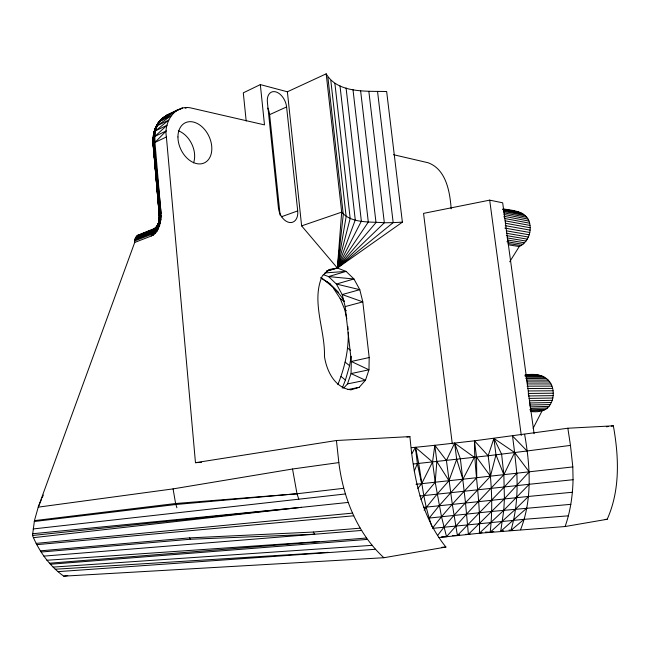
<?xml version="1.0" encoding="UTF-8"?>
<svg xmlns="http://www.w3.org/2000/svg" width="650" height="650" viewBox="0 0 650 650"><rect width="100%" height="100%" fill="white"/><g stroke="black" fill="none" stroke-linecap="round" stroke-linejoin="round"><path stroke-width="0.97" d="M567.848 428.236L570.472 445.404L572.812 466.919L573.056 479.716L529.262 484.274L503.791 510.282L479.351 533.244L565.11 526.524L607.189 519.277C620.319 490.035 618.914 456.69 613.348 425.823L567.848 428.236L474.468 440.814C474.167 471.664 480.935 502.271 479.351 533.244L438.75 537.566M287.381 91.788L301.624 225.883L337.366 268.036L346.101 271.391L353.949 278.988L359.791 289.673L362.806 301.884L369.192 357.541L368.964 369.809L365.479 380.25L359.182 387.319L350.967 389.854C334.734 387.912 326.592 370.89 324.447 356.354C325.309 329.899 310.83 301.21 322.4 275.771L329.038 269.531L337.366 268.036L402.382 222.154L386.652 91.528C366.86 90.959 337.773 93.632 326.178 73.84L287.381 91.788L260.325 84.597L243.295 92.844L246.188 121.022M153.099 142.513L159.226 215.304C160.672 223.015 159.364 232.464 151.352 235.999L134.704 242.45L38.228 507.154L34.442 520.626L32.5 535.478C39.187 551.419 49.546 566.069 63.749 576.16L383.874 557.724L445.924 547.04C420.672 516.019 413.376 475.369 409.923 436.613L336.432 440.513L195.471 462.694L166.392 136.963C163.605 122.143 175.216 103.586 191.88 108.192L264.493 124.881L260.325 84.597M157.731 226.281C154.659 228.036 152.197 231.27 153.294 234.967L151.328 234.463L134.688 240.931L134.704 242.45M530.936 411.531C538.078 412.311 546.455 411.523 550.258 404.544C552.793 400.473 553.719 395.509 553.085 390.78C551.452 376.854 538.33 372.759 525.964 374.936M509.706 261.779L519.253 246.537C527.069 242.962 531.156 233.732 530.01 225.428C528.921 211.835 513.663 210.234 503.059 209.007M528.434 395.119L528.288 390.959L502.677 202.808L489.686 200.143L423.548 213.371L452.294 443.877M159.534 220.334L157.146 226.379L158.291 228.963L159.429 215.711L159.104 211.697M565.11 526.524C570.416 511.501 572.691 495.601 573.056 479.716M337.854 384.54C344.646 368.038 348.676 350.196 348.262 332.304M520.561 529.734C532.521 499.33 530.164 465.823 524.615 434.314M326.276 271.375L337.366 268.036L341.681 212.152L326.178 73.84M135.696 237.469L152.336 230.945L158.283 224.746L156.049 228.199L156.821 231.392L157.666 228.036L159.12 219.643L159.226 215.304L154.537 160.062M135.192 238.566L151.832 232.058L157.446 226.119L154.789 229.71L155.131 233.415L158.746 222.048L159.307 214.866L153.051 144.487C152.588 137.312 153.595 129.659 157.804 123.63C162.053 116.155 171.007 113.433 178.149 109.59L162.979 117.821C155.22 123.914 152.279 134.436 153.116 143.967L159.429 215.711C159.965 222.658 156.032 228.865 153.294 234.967M411.483 447.704L434.834 445.307L436.841 461.532L435.199 482.235L441.496 516.701L446.517 536.673L441.521 536.867M153.034 138.166L160.298 213.988L161.281 216.759L159.51 226.192L158.056 224.307C160.16 221.967 157.373 216.799 161.281 216.759L154.96 142.431L154.798 131.316L155.813 126.986L158.917 121.924L174.362 112.157C162.793 115.221 155.123 124.491 154.871 136.411L153.034 138.166L153.116 143.967L159.673 214.427C160.558 221.536 157.243 228.053 153.099 233.512L151.328 234.463L151.352 235.999M159.193 219.668L161.029 220.001L159.673 214.427L153.465 143.439L153.814 132.738L157.609 124.702L155.423 127.839L153.725 133.559L155.082 130.577M326.812 270.806L337.366 268.036L343.289 214.508L327.892 77.35M485.542 532.041L490.165 532.228C493.131 506.797 491.473 481.065 488.134 455.747L474.468 440.814L434.834 445.307L432.534 461.996L435.199 482.235L420.883 499.379M151.328 234.463L152.579 230.474L156.487 227.679L137.735 235.276L135.322 238.168L134.688 240.931M153.424 137.841L154.172 131.982L155.813 126.986M402.382 222.154L393.169 222.625L337.366 268.036L346.149 216.613L330.826 80.559M342.217 388.164L345.418 380.055L349.57 365.706L351.26 356.322M503.498 530.766L500.711 531.302L503.791 510.282L504.416 498.802L503.856 474.695L501.605 454.139L493.894 438.417L488.134 455.747L413.465 463.986M153.384 137.524L161.184 213.574L159.673 214.427L159.429 215.711M153.717 135.322L153.181 139.547M377.577 91.739L393.169 222.625L384.337 222.771L337.366 268.036L350.171 218.441L334.888 83.419M437.572 535.584C453.245 514.126 472.704 495.852 490.457 476.182L495.966 454.813L493.894 438.417L514.637 452.538L529.181 471.851L504.416 498.802L468.39 534.332L465.416 534.365M158.056 224.307L158.974 221.593M154.213 133.518L155.114 130.756M343.696 388.091L347.498 383.898L351.041 373.579L351.317 361.481L345.166 306.589L342.192 294.556L336.383 284.042L328.551 276.583L323.302 274.625M424.076 510.177L437.101 494.122L448.988 480.732L456.682 459.355L454.651 443.121L474.354 457.356L462.889 479.221L439.205 505.659L429.211 518.074L431.811 526.524M360.62 90.772L376.001 222.568L337.366 268.036L355.274 219.96L340.007 85.897M414.286 471.071L417.381 463.588L415.407 447.322L432.534 461.996L421.655 483.698L417.861 488.386M158.917 121.924L157.332 125.694L156.455 126.263L154.798 131.316L154.001 136.931L154.091 142.919L160.298 213.988C160.753 221.033 158.925 229.011 153.099 233.512L151.491 233.293L134.859 239.777M41.364 499.688L38.228 507.154L173.079 488.889L292.533 469.007L338.837 462.589C343.224 497.843 357.329 533.301 383.874 557.724M42.153 497.827L43.322 495.024M452.408 535.616L457.413 535.478L452.302 504.229L446.42 460.493L454.651 443.121L460.403 458.941L465.506 502.816L468.39 534.332L470.064 533.869M446.517 536.673L466.619 513.996L503.856 474.695L514.637 452.538L512.525 435.988L527.069 450.97L570.472 445.404M134.899 239.493L153.14 232.139L156.049 228.199L158.405 223.446L154.668 230.856L151.491 233.293M338.585 266.451L337.366 268.036L361.359 221.162L346.076 87.961M533.138 428.277L541.913 411.19M411.986 453.44L415.407 447.322C421.005 470.714 422.045 494.999 429.211 518.074L491.644 511.452L570.863 504.335M337.366 268.036L368.306 222.032L352.983 89.594M156.756 226.647L153.408 230.88L135.322 238.168M157.276 225.696L157.657 225.152L155.139 228.719L152.579 230.474L135.947 236.998M432.388 528.401C445.802 510.339 461.565 494.236 476.751 477.693L572.812 466.919M156.471 127.335L155.285 128.798L155.423 129.829M136.354 236.511L152.986 229.986L157.446 226.119M161.379 119.242L166.774 115.261L182.423 108.054L179.798 109.362M159.648 121.599L157.804 123.63L159.9 121.956M527.069 450.97L514.637 452.538L516.815 473.249L504.433 486.882L457.413 535.478L459.696 534.69M572.414 492.245L528.442 496.446L515.523 509.186L490.165 532.228L493.797 531.464M160.875 120.242L158.243 122.696L156.455 126.263L155.667 130.772L154.172 131.982L154.001 136.931L154.96 142.431L153.116 143.967L153.684 150.02M526.711 508.186L500.711 531.302M568.425 515.816L524.071 519.334L510.884 530.465L509.064 530.067M136.76 236.031L153.392 229.491L156.487 227.679L154.359 228.735M155.716 227.89L156.496 227.264M162.979 117.821L168.415 114.952M155.464 228.142L153.782 229.19L154.586 228.849M165.108 116.724L162.086 118.43L159.803 121.331L171.186 115.684L157.332 125.694L168.732 120.079L155.667 130.772L167.074 125.198L154.871 136.411L166.286 130.886L154.96 142.431L166.392 136.963M137.735 235.276L140.148 234.528M280.109 215.15L269.62 114.644L286.593 106.933A13.609 8.726 66.2 0 0 275.649 91.829A13.609 8.726 66.2 0 0 267.386 102.099L278.411 207.829A13.634 9.116 70.1 0 0 289.445 222.479A13.634 9.116 70.1 0 0 297.708 210.901L286.593 106.933M137.15 235.731L156.78 227.988M185.169 108.314L187.054 107.591M171.048 113.726L166.774 115.261L169.284 114.571M281.239 216.832L297.708 210.901M301.624 225.883L341.681 212.152C351.812 223.893 370.289 221.463 384.337 222.771L368.859 91.487M345.166 306.589L362.806 301.884L342.192 294.556L359.791 289.673L336.383 284.042L353.949 278.988L328.551 276.583L346.101 271.391L324.862 272.943M479.351 533.244L481.983 532.626M152.986 229.986L153.896 229.767M369.192 357.541L351.317 361.481L368.964 369.809L351.041 373.579L365.479 380.25L347.498 383.898M347.799 389.569L359.182 387.319M512.777 530.124L510.884 530.465C516.433 511.964 517.774 492.464 516.815 473.249M406.933 437.068L409.923 436.613M63.749 576.16L67.763 575.575M606.369 426.782L608.359 426.514M611.358 426.099L613.348 425.823M514.637 452.538L488.134 455.747M34.442 520.626L175.606 503.514L297.009 493.764L343.574 488.321M34.271 521.511L175.801 504.506L297.009 493.764L298.797 499.192M433.355 528.288L524.071 519.334M33.142 528.954L345.41 493.968M33.442 537.672L301.47 507.325L32.606 533.747M423.459 507.414L528.442 496.446M419.843 496.015L529.262 484.274M474.468 440.814L476.523 457.104L476.751 477.693L416.008 484.299M536.941 375.058L525.907 375.172M32.5 535.478L348.164 502.434M36.124 543.392L352.641 513.118M36.725 544.676L353.754 515.783M40.487 550.826L189.54 537.891L313.308 532.049L360.238 528.166M41.259 552.012L190.409 539.256L314.738 534.227L313.308 532.049M43.843 556.116L361.684 530.433M49.449 563.209L366.535 538.029M50.399 564.241L367.502 539.386M605.166 519.431L607.189 519.277M58.142 571.626L375.424 549.283M46.873 560.259L319.524 541.523M53.178 567.092L372.263 545.334M152.336 230.945L153.408 230.88M195.471 462.694L201.516 462.304M441.894 547.3L445.924 547.04M55.226 569.221L328.331 552.329M530.904 410.8L543.855 410.41M529.758 409.801L545.691 409.338M530.473 408.452L547.389 407.981M530.034 406.868L548.925 406.38M529.392 405.039L550.258 404.544M529.523 402.984L551.371 402.512M529.409 400.757L552.24 400.327M529.043 398.401L552.858 398.019M528.409 395.956L553.207 395.631M553.28 393.201L528.491 393.453L534.097 433.672M528.288 390.959L553.085 390.78M527.816 388.513L552.614 388.399M527.077 386.157L551.883 386.108M527.077 383.931L550.899 383.955M526.841 381.891L549.681 381.964M526.403 380.055L548.259 380.177M525.777 378.463L546.658 378.617M525.988 377.154L544.895 377.317M525.086 376.123L543.01 376.293M525.029 375.001L538.996 375.156M525.086 375.399L541.028 375.57M151.832 232.058L153.14 232.139M518.432 212.054L503.019 209.219M508.129 243.474L521.121 245.554M508.251 244.79L519.253 246.537M506.911 241.711L522.892 244.303M507.552 240.004L524.526 242.791M507.041 237.9L525.996 241.053M506.342 235.584L527.28 239.119M506.431 233.269L528.352 237.023M506.285 230.807L529.189 234.804M504.896 228.077L529.783 232.489M505.237 225.648L530.124 230.124M505.318 223.218L530.197 227.76M505.123 220.821L530.01 225.428M529.555 223.178L504.676 218.498L503.969 216.304L528.856 221.041M504.01 214.459L527.914 219.058M503.831 212.818L526.752 217.262M503.457 211.396L525.379 215.686M502.954 209.511L522.145 213.306M503.701 210.397L523.835 214.362M503.051 209.105L520.333 212.526M393.518 154.708L428.066 162.736C446.241 169.382 449.914 191.977 451.173 208.804M321.498 277.899C330.094 284.513 338.829 291.614 344.248 301.153M320.474 277.664L330.306 284.115L338.431 292.281M326.381 281.182L330.306 284.115M333.751 288.771L340.129 298.464L344.004 301.381M340.129 298.464L344.703 309.449L346.239 310.619M347.628 348.075L350.618 350.439M345.142 362.139L349.57 365.706M341.031 376.456L345.418 380.055M153.262 144.991L153.741 145.462M434.834 445.307L446.42 460.493M476.523 457.104L490.457 476.182M436.841 461.532L448.988 480.732M189.54 537.891L190.409 539.256M495.966 454.813L503.856 474.695M173.079 488.889L175.606 503.514L176.906 507.78M456.682 459.355L462.889 479.221M344.703 309.449L346.824 318.736M417.381 463.588L421.655 483.698M159.307 214.866L160.436 223.178L158.722 221.788M175.606 503.514L175.793 504.506M292.533 469.007L297.009 493.764M489.686 200.143L521.3 435.459M336.432 440.513L338.837 462.589M153.855 152.027L154.367 158.048M154.229 151.482L154.391 153.489M154.879 159.51L155.041 161.517M155.447 166.538L155.691 169.544M156.097 174.566L156.341 177.572M156.666 181.594L156.991 185.607M157.316 189.621L157.641 193.635M157.885 196.641L158.291 201.662M158.454 203.669L158.941 209.69M347.823 326.422L348.043 329.363M267.702 108.119A13.406 8.759 65.9 0 1 269.62 114.644M178.327 130.796A21.848 15.511 64.2 0 1 193.57 162.882M177.938 136.979A22.206 15.511 64.6 0 0 203.328 163.304A22.206 15.511 64.6 0 0 203.377 128.107A22.206 15.511 64.6 0 0 177.938 136.979"/></g></svg>
